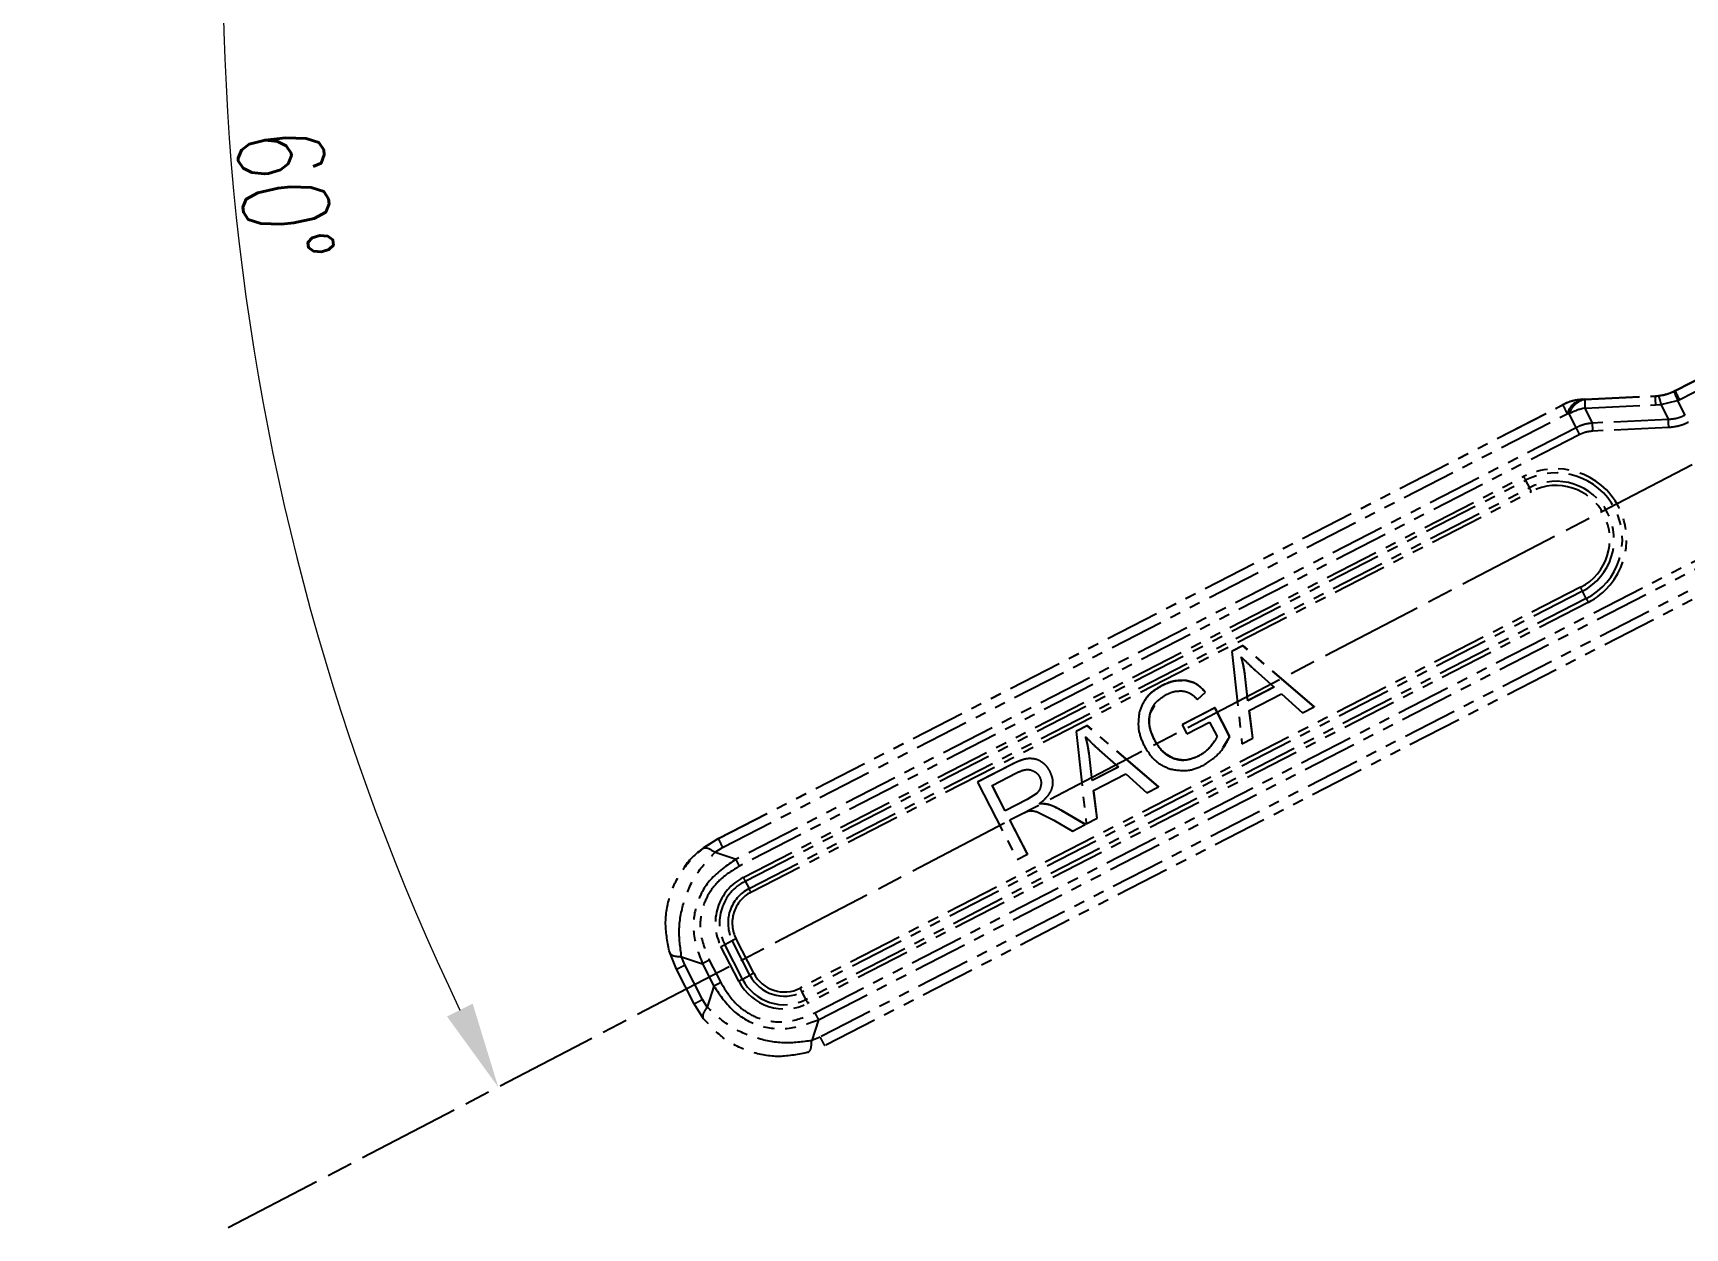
# Model space of a CAD drawing. Header units: millimetres. Extents: x 1846 to 4892, y 508 to 2661.
# Drawn here: x 4336.4 to 4528.1, y 1100.6 to 1239.2 of the extents above; entities that cross this region are included whole.
import ezdxf

# ---------------------------------------------------------------- set-up
doc = ezdxf.new("R2010")
doc.units = ezdxf.units.MM
doc.linetypes.add('AM_ISO08W050', pattern=[18, 12, -1.5, 3, -1.5])
doc.linetypes.add('PHANTOM', pattern=[12.7, 6.35, -1.27, 1.27, -1.27, 1.27, -1.27])
doc.layers.add('AM_7', color=4, linetype='AM_ISO08W050', lineweight=25)
doc.layers.add('标注', color=3, linetype='Continuous', lineweight=13)
doc.styles.add('SLDTEXTSTYLE1', font='txt.shx', dxfattribs={"width": 0.7, "bigfont": 'gbcbig.shx'})
doc.dimstyles.new('SLDDIMSTYLE12$2', dxfattribs={"dimtxt": 12, "dimasz": 10, "dimexe": 0, "dimexo": 0.0625, "dimgap": 0.875, "dimtad": 1, "dimdec": 1, "dimlfac": 1.8, "dimrnd": 1e-09, "dimzin": 12, "dimdsep": 46, "dimtxsty": 'SLDTEXTSTYLE1', "dimcen": 0.09, "dimdle": 8.16, "dimclrd": 3, "dimclre": 3, "dimadec": 0, "dimazin": 3, "dimtfac": 1, "dimtdec": 1, "dimtofl": 0, "dimtmove": 0, "dimatfit": 3, "dimfxl": 0, "dimfrac": 2, "dimtolj": 1, "dimlwd": 5, "dimlwe": 5, "dimarcsym": 0})

# ---------------------------------------------------------------- blocks, each defined once
blk = doc.blocks.new('*D73')
at = {"layer": 'Defpoints', "color": 0, "transparency": 16777216}
for p in [(4336.43, 1339.01), (4358.64, 1257.21), (4640.7, 1247.37), (4640.7, 1247.37), (4359.09, 1100.6)]:
    blk.add_point(p, dxfattribs=at)
at = {"layer": '标注', "color": 3, "linetype": 'Continuous', "lineweight": 5, "transparency": 16777216}
blk.add_arc((4640.7, 1247.37), 282.23, 165.2686, 205.498, dxfattribs=at)
at = {"layer": '标注', "color": 3, "transparency": 16777216}
for points in [[(4366.14, 1319.59), (4369.35, 1318.69), (4370.46, 1328.76)], [(4387.45, 1126.62), (4384.47, 1125.13), (4390.42, 1116.93)]]:
    blk.add_solid(points, dxfattribs=at)
at = {"layer": '标注', "color": 0, "transparency": 16777216, "insert": (4365.67, 1220.4), "char_height": 10, "attachment_point": 5, "rotation": 275.601, "style": 'SLDTEXTSTYLE1'}
blk.add_mtext('\\A1;60%%D', dxfattribs=at)

msp = doc.modelspace()

# ---------------------------------------------------------------- linework, layer by layer
at = {"color": 7, "linetype": 'PHANTOM', "lineweight": 25}
for p, q in [((4526.976, 1197.71), (4536.78, 1202.744)), ((4526.993, 1197.735), (4536.797, 1202.769)), ((4527.47, 1196.681), (4537.274, 1201.715)), ((4516.499, 1196.733), (4516.248, 1196.72)), ((4516.255, 1196.696), (4516.273, 1196.721)), ((4516.255, 1196.696), (4516.504, 1196.707)), ((4516.273, 1196.721), (4516.523, 1196.734)), ((4516.504, 1196.707), (4524.672, 1197.094)), ((4516.523, 1196.734), (4524.691, 1197.122)), ((4524.672, 1197.094), (4524.691, 1197.122)), ((4524.691, 1197.122), (4525.007, 1197.145)), ((4525.332, 1196.138), (4527.267, 1196.579)), ((4526.994, 1197.736), (4526.891, 1197.684)), ((4526.892, 1197.684), (4526.993, 1197.735)), ((4526.976, 1197.71), (4526.993, 1197.735)), ((4527.267, 1196.579), (4527.47, 1196.681)), ((4527.267, 1196.579), (4528.127, 1194.855)), ((4415.955, 1145.762), (4513.953, 1196.082)), ((4415.972, 1145.786), (4513.97, 1196.107)), ((4416.45, 1144.733), (4514.447, 1195.053)), ((4513.953, 1196.082), (4513.97, 1196.107)), ((4514.447, 1195.053), (4514.696, 1195.063)), ((4515.508, 1193.434), (4514.696, 1195.063)), ((4516.532, 1195.702), (4524.701, 1196.09)), ((4517.4, 1193.963), (4516.532, 1195.702)), ((4526.208, 1194.381), (4517.4, 1193.963)), ((4524.701, 1196.09), (4525.332, 1196.138)), ((4525.332, 1196.138), (4526.208, 1194.381)), ((4515.508, 1193.434), (4418.008, 1143.37)), ((4515.917, 1192.63), (4418.417, 1142.565)), ((4526.249, 1193.449), (4517.441, 1193.031)), ((4418.839, 1141.25), (4509.406, 1187.754)), ((4419.063, 1140.819), (4509.63, 1187.323)), ((4509.63, 1187.323), (4510.085, 1186.471)), ((4419.518, 1139.967), (4510.085, 1186.471)), ((4419.742, 1139.536), (4510.309, 1186.04)), ((4427.153, 1125.553), (4545.222, 1186.179)), ((4427.567, 1124.756), (4545.636, 1185.382)), ((4546.525, 1183.702), (4427.755, 1122.716)), ((4547.058, 1182.729), (4428.289, 1121.744)), ((4516.02, 1174.918), (4425.453, 1128.414)), ((4516.241, 1174.483), (4425.674, 1127.978)), ((4516.676, 1173.602), (4426.11, 1127.098)), ((4516.897, 1173.166), (4426.331, 1126.662)), ((4516.676, 1173.602), (4516.241, 1174.483)), ((4476.832, 1168.134), (4475.556, 1167.479)), ((4475.569, 1167.498), (4475.556, 1167.479)), ((4475.556, 1167.479), (4476.719, 1156.757)), ((4476.845, 1168.153), (4475.569, 1167.498)), ((4476.845, 1168.153), (4476.832, 1168.134)), ((4485.084, 1161.052), (4476.832, 1168.134)), ((4485.097, 1161.071), (4476.845, 1168.153)), ((4470.197, 1164.104), (4470.184, 1164.085)), ((4477.058, 1164.914), (4477.045, 1164.895)), ((4477.405, 1161.762), (4477.045, 1164.895)), ((4477.418, 1161.78), (4477.058, 1164.914)), ((4478.235, 1165.313), (4480.445, 1163.323)), ((4465.441, 1161.835), (4465.428, 1161.816)), ((4467.471, 1163.525), (4467.458, 1163.506)), ((4471.561, 1161.886), (4472.482, 1162.737)), ((4472.495, 1162.756), (4472.482, 1162.737)), ((4480.445, 1163.323), (4477.405, 1161.762)), ((4477.418, 1161.78), (4477.405, 1161.762)), ((4480.437, 1163.331), (4477.418, 1161.78)), ((4477.564, 1160.624), (4481.301, 1162.543)), ((4481.301, 1162.543), (4483.746, 1160.365)), ((4466.085, 1160.33), (4466.072, 1160.312)), ((4466.085, 1160.33), (4466.611, 1161.25)), ((4473.586, 1160.919), (4469.8, 1158.976)), ((4473.599, 1160.938), (4469.813, 1158.994)), ((4473.599, 1160.938), (4473.586, 1160.919)), ((4475.288, 1157.604), (4473.586, 1160.919)), ((4475.301, 1157.623), (4473.599, 1160.938)), ((4477.97, 1157.399), (4477.564, 1160.624)), ((4477.983, 1157.418), (4477.579, 1160.632)), ((4483.746, 1160.365), (4485.084, 1161.052)), ((4485.097, 1161.071), (4485.084, 1161.052)), ((4458.766, 1158.857), (4457.489, 1158.202)), ((4457.502, 1158.221), (4457.489, 1158.202)), ((4457.489, 1158.202), (4458.652, 1147.48)), ((4458.779, 1158.876), (4457.502, 1158.221)), ((4458.779, 1158.876), (4458.766, 1158.857)), ((4467.017, 1151.775), (4458.766, 1158.857)), ((4467.03, 1151.794), (4458.779, 1158.876)), ((4469.813, 1158.994), (4469.8, 1158.976)), ((4469.8, 1158.976), (4470.339, 1157.925)), ((4470.339, 1157.925), (4472.965, 1159.274)), ((4472.965, 1159.274), (4473.824, 1157.601)), ((4460.168, 1156.036), (4462.378, 1154.046)), ((4466.559, 1157.262), (4466.546, 1157.243)), ((4473.167, 1156.565), (4473.154, 1156.547)), ((4473.523, 1157.053), (4473.167, 1156.565)), ((4474.533, 1156.365), (4475.301, 1157.623)), ((4474.572, 1156.314), (4474.585, 1156.333)), ((4475.301, 1157.623), (4475.288, 1157.604)), ((4476.719, 1156.757), (4477.97, 1157.399)), ((4477.983, 1157.418), (4477.97, 1157.399)), ((4450.001, 1154.349), (4446.038, 1152.314)), ((4450.014, 1154.368), (4446.051, 1152.333)), ((4450.014, 1154.368), (4450.001, 1154.349)), ((4451.49, 1154.979), (4451.477, 1154.96)), ((4458.991, 1155.637), (4458.978, 1155.618)), ((4459.338, 1152.485), (4458.978, 1155.618)), ((4459.351, 1152.503), (4458.991, 1155.637)), ((4462.378, 1154.046), (4459.338, 1152.485)), ((4462.37, 1154.054), (4459.351, 1152.503)), ((4468.796, 1155.052), (4468.783, 1155.033)), ((4471.713, 1155.356), (4471.7, 1155.337)), ((4446.051, 1152.333), (4446.038, 1152.314)), ((4446.038, 1152.314), (4450.638, 1143.357)), ((4447.727, 1151.94), (4450.554, 1153.391)), ((4459.351, 1152.503), (4459.338, 1152.485)), ((4459.497, 1151.347), (4463.234, 1153.266)), ((4463.234, 1153.266), (4465.679, 1151.088)), ((4449.248, 1148.978), (4447.727, 1151.94)), ((4449.261, 1148.997), (4447.745, 1151.949)), ((4451.8, 1150.289), (4449.248, 1148.978)), ((4451.813, 1150.308), (4449.261, 1148.997)), ((4452.946, 1151.051), (4451.8, 1150.289)), ((4451.813, 1150.308), (4451.8, 1150.289)), ((4454.338, 1150.916), (4454.351, 1150.935)), ((4459.903, 1148.122), (4459.497, 1151.347)), ((4459.916, 1148.141), (4459.512, 1151.355)), ((4465.679, 1151.088), (4467.017, 1151.775)), ((4467.03, 1151.794), (4467.017, 1151.775)), ((4449.261, 1148.997), (4449.248, 1148.978)), ((4449.778, 1147.946), (4451.158, 1148.655)), ((4451.158, 1148.655), (4451.963, 1148.98)), ((4452.871, 1148.892), (4454.893, 1147.903)), ((4455.722, 1149.066), (4455.709, 1149.047)), ((4458.527, 1147.408), (4455.709, 1149.047)), ((4458.54, 1147.427), (4455.722, 1149.066)), ((4451.822, 1143.965), (4449.778, 1147.946)), ((4451.835, 1143.984), (4449.796, 1147.956)), ((4454.893, 1147.903), (4457.037, 1146.643)), ((4457.037, 1146.643), (4458.527, 1147.408)), ((4458.54, 1147.427), (4458.527, 1147.408)), ((4458.652, 1147.48), (4459.903, 1148.122)), ((4459.916, 1148.141), (4459.903, 1148.122)), ((4414.208, 1144.65), (4415.955, 1145.762)), ((4415.972, 1145.786), (4414.227, 1144.677)), ((4415.575, 1144.176), (4416.45, 1144.733)), ((4415.972, 1145.786), (4415.955, 1145.762)), ((4415.575, 1144.176), (4418.008, 1143.37)), ((4450.638, 1143.357), (4451.822, 1143.965)), ((4451.835, 1143.984), (4451.822, 1143.965)), ((4411.862, 1142.184), (4411.839, 1142.15)), ((4419.063, 1140.819), (4419.518, 1139.967)), ((4418.32, 1129.237), (4416.264, 1133.24)), ((4416.699, 1133.465), (4417.576, 1133.924)), ((4418.755, 1129.462), (4416.699, 1133.465)), ((4419.631, 1129.921), (4417.576, 1133.924)), ((4420.066, 1130.146), (4418.011, 1134.149)), ((4411.086, 1130.615), (4410.314, 1132.533)), ((4411.681, 1132.06), (4414.114, 1131.253)), ((4412.067, 1131.101), (4411.681, 1132.06)), ((4414.123, 1127.098), (4412.067, 1131.101)), ((4414.114, 1131.253), (4415.45, 1128.651)), ((4414.912, 1131.66), (4416.248, 1129.058)), ((4413.142, 1126.612), (4411.086, 1130.615)), ((4418.755, 1129.462), (4419.631, 1129.921)), ((4415.45, 1128.651), (4414.677, 1126.224)), ((4426.11, 1127.098), (4425.674, 1127.978)), ((4414.251, 1124.866), (4413.142, 1126.612)), ((4414.677, 1126.224), (4414.123, 1127.098)), ((4427.567, 1124.756), (4426.795, 1122.329)), ((4427.755, 1122.716), (4426.795, 1122.329))]:
    msp.add_line(p, q, dxfattribs=at)
for centre, radius, start, end in [((4516.522, 1191.078), 5.625, 92.71551, 117.17948), ((4516.539, 1191.103), 5.625, 92.71551, 117.17948), ((4516.75, 1194.335), 2.413, 101.84245, 162.69532), ((4516.999, 1194.346), 2.413, 101.84237, 162.69509), ((4536.512, 1196.764), 20.008, 180.16327, 183.04177), ((4544.68, 1197.151), 20.007, 180.16315, 183.04177), ((4541.878, 1204.237), 16.269, 203.65317, 207.67445), ((4528.855, 1202.609), 16.269, 203.65323, 207.67441), ((4517.872, 1188.895), 6.938, 101.13017, 117.24213), ((4513.151, 1180.46), 8.2, 297.1833, 117.18084), ((4541.897, 1204.379), 36.497, 207.09803, 207.86067), ((4513.153, 1180.463), 7.713, 297.18322, 117.18092), ((4513.163, 1180.477), 6.738, 297.18337, 117.18077), ((4513.164, 1180.479), 6.251, 297.18339, 117.18075), ((4477.818, 1169.415), 36.497, 27.09803, 27.86067), ((4483.003, 1157.904), 37.143, 26.50967, 27.26321), ((4549.912, 1190.18), 37.141, 206.50963, 207.26319), ((4421.557, 1135.958), 5.949, 117.18001, 207.18331), ((4421.558, 1135.96), 5.462, 117.18001, 207.18331), ((4451.329, 1157.875), 36.496, 207.09805, 207.86068), ((4421.568, 1135.974), 4.488, 117.18001, 207.18331), ((4421.57, 1135.977), 4.001, 117.18001, 207.18331), ((4387.25, 1122.91), 36.498, 27.09803, 27.86065), ((4384.357, 1195.493), 69.954, 297.13687, 297.5379), ((4449.92, 1071.892), 69.958, 117.13686, 117.53788), ((4386.413, 1191.49), 69.954, 297.13687, 297.5379), ((4423.613, 1131.955), 5.95, 207.18167, 297.17837), ((4423.614, 1131.957), 5.463, 207.18159, 297.1784), ((4451.976, 1067.889), 69.958, 117.13686, 117.53788), ((4423.624, 1131.971), 4.488, 207.18159, 297.17841), ((4423.626, 1131.974), 4.001, 207.1814, 297.1785), ((4392.437, 1111.4), 37.142, 26.50966, 27.2632), ((4459.347, 1143.676), 37.142, 206.50966, 207.26321)]:
    msp.add_arc(centre, radius, start, end, dxfattribs=at)
for points, knots in [([(4524.672, 1197.094), (4524.732, 1197.098), (4524.838, 1197.104), (4524.942, 1197.114), (4524.988, 1197.119)], [0, 0, 0, 0, 0.5576718, 1, 1, 1, 1]), ([(4524.988, 1197.119), (4525.319, 1197.168), (4525.968, 1197.266), (4526.576, 1197.53), (4526.874, 1197.659)], [0, 0, 0, 0, 0.5083155, 1, 1, 1, 1]), ([(4524.988, 1197.119), (4525.036, 1197.075), (4525.131, 1196.987), (4525.265, 1196.421), (4525.332, 1196.138)], [0, 0, 0, 0, 0.5008043, 1, 1, 1, 1]), ([(4525.007, 1197.145), (4525.336, 1197.194), (4525.985, 1197.29), (4526.593, 1197.554), (4526.892, 1197.684)], [0, 0, 0, 0, 0.50800634, 1, 1, 1, 1]), ([(4526.874, 1197.659), (4526.893, 1197.669), (4526.927, 1197.686), (4526.961, 1197.703), (4526.976, 1197.71)], [0, 0, 0, 0, 0.5601455, 1, 1, 1, 1]), ([(4526.874, 1197.659), (4526.878, 1197.602), (4526.886, 1197.486), (4527.14, 1196.882), (4527.267, 1196.58)], [0, 0, 0, 0, 0.5, 1, 1, 1, 1]), ([(4528.127, 1194.855), (4527.826, 1194.723), (4527.214, 1194.454), (4526.547, 1194.406), (4526.208, 1194.381)], [0, 0, 0, 0, 0.4914989, 1, 1, 1, 1]), ([(4517.4, 1193.963), (4517.068, 1193.922), (4516.411, 1193.84), (4515.807, 1193.568), (4515.508, 1193.434)], [0, 0, 0, 0, 0.50495342, 1, 1, 1, 1]), ([(4517.441, 1193.031), (4517.14, 1192.999), (4516.61, 1192.944), (4516.126, 1192.724), (4515.917, 1192.63)], [0, 0, 0, 0, 0.56777287, 1, 1, 1, 1]), ([(4528.535, 1194.051), (4528.178, 1193.892), (4527.449, 1193.567), (4526.654, 1193.489), (4526.249, 1193.449)], [0, 0, 0, 0, 0.4902935, 1, 1, 1, 1]), ([(4476.638, 1166.846), (4476.891, 1166.589), (4477.41, 1166.064), (4477.956, 1165.567), (4478.235, 1165.313)], [0, 0, 0, 0, 0.4886908, 1, 1, 1, 1]), ([(4477.045, 1164.895), (4476.993, 1165.252), (4476.897, 1165.911), (4476.719, 1166.552), (4476.638, 1166.846)], [0, 0, 0, 0, 0.54195929, 1, 1, 1, 1]), ([(4477.058, 1164.914), (4477.006, 1165.271), (4476.91, 1165.93), (4476.732, 1166.571), (4476.651, 1166.865)], [0, 0, 0, 0, 0.5419593, 1, 1, 1, 1]), ([(4470.184, 1164.085), (4469.677, 1164.087), (4468.725, 1164.092), (4467.862, 1163.693), (4467.458, 1163.506)], [0, 0, 0, 0, 0.5318982, 1, 1, 1, 1]), ([(4470.197, 1164.104), (4469.69, 1164.106), (4468.738, 1164.111), (4467.875, 1163.712), (4467.471, 1163.525)], [0, 0, 0, 0, 0.53189815, 1, 1, 1, 1]), ([(4472.482, 1162.737), (4472.108, 1163.129), (4471.463, 1163.802), (4470.561, 1164.001), (4470.184, 1164.085)], [0, 0, 0, 0, 0.5814657, 1, 1, 1, 1]), ([(4472.495, 1162.756), (4472.121, 1163.147), (4471.476, 1163.821), (4470.574, 1164.02), (4470.197, 1164.104)], [0, 0, 0, 0, 0.5814657, 1, 1, 1, 1]), ([(4467.458, 1163.506), (4467.092, 1163.295), (4466.395, 1162.893), (4465.384, 1161.924), (4465.033, 1161.029), (4464.823, 1160.494)], [0, 0, 0, 0, 0.308178, 0.5862676, 1, 1, 1, 1]), ([(4467.471, 1163.525), (4467.111, 1163.309), (4466.427, 1162.9), (4465.71, 1162.313), (4465.515, 1161.891), (4465.48, 1161.815)], [0, 0, 0, 0, 0.4764978, 0.9064737, 1, 1, 1, 1]), ([(4466.072, 1160.312), (4466.15, 1160.538), (4466.306, 1160.99), (4466.888, 1161.821), (4467.54, 1162.227), (4467.988, 1162.505)], [0, 0, 0, 0, 0.2394886, 0.4785859, 1, 1, 1, 1]), ([(4467.988, 1162.505), (4468.292, 1162.64), (4468.885, 1162.903), (4469.534, 1162.891), (4469.849, 1162.885)], [0, 0, 0, 0, 0.512975, 1, 1, 1, 1]), ([(4469.849, 1162.885), (4470.004, 1162.86), (4470.317, 1162.807), (4470.938, 1162.518), (4471.307, 1162.144), (4471.561, 1161.886)], [0, 0, 0, 0, 0.23103556, 0.46846759, 1, 1, 1, 1]), ([(4464.823, 1160.494), (4464.727, 1159.756), (4464.547, 1158.385), (4465.109, 1157.127), (4465.369, 1156.546)], [0, 0, 0, 0, 0.5381648, 1, 1, 1, 1]), ([(4466.546, 1157.243), (4466.32, 1157.766), (4465.993, 1158.521), (4465.924, 1159.591), (4466.023, 1160.074), (4466.072, 1160.312)], [0, 0, 0, 0, 0.5344662, 0.7714045, 1, 1, 1, 1]), ([(4466.559, 1157.262), (4466.298, 1157.848), (4465.857, 1158.837), (4466.019, 1159.898), (4466.085, 1160.33)], [0, 0, 0, 0, 0.5921782, 1, 1, 1, 1]), ([(4458.571, 1157.569), (4458.824, 1157.312), (4459.343, 1156.787), (4459.889, 1156.29), (4460.168, 1156.036)], [0, 0, 0, 0, 0.4886907, 1, 1, 1, 1]), ([(4458.978, 1155.618), (4458.926, 1155.975), (4458.83, 1156.634), (4458.652, 1157.275), (4458.571, 1157.569)], [0, 0, 0, 0, 0.5419592, 1, 1, 1, 1]), ([(4458.991, 1155.637), (4458.939, 1155.994), (4458.843, 1156.653), (4458.665, 1157.294), (4458.584, 1157.588)], [0, 0, 0, 0, 0.5419592, 1, 1, 1, 1]), ([(4465.369, 1156.546), (4465.794, 1155.852), (4466.526, 1154.655), (4467.797, 1154.09), (4468.332, 1153.853)], [0, 0, 0, 0, 0.5794862, 1, 1, 1, 1]), ([(4468.783, 1155.033), (4468.561, 1155.133), (4468.108, 1155.336), (4467.272, 1156.028), (4466.844, 1156.745), (4466.546, 1157.243)], [0, 0, 0, 0, 0.2264152, 0.4626215, 1, 1, 1, 1]), ([(4468.796, 1155.052), (4468.3, 1155.328), (4467.348, 1155.859), (4466.815, 1156.807), (4466.559, 1157.262)], [0, 0, 0, 0, 0.520635, 1, 1, 1, 1]), ([(4473.154, 1156.547), (4472.944, 1156.304), (4472.526, 1155.82), (4471.974, 1155.498), (4471.7, 1155.337)], [0, 0, 0, 0, 0.5020846, 1, 1, 1, 1]), ([(4473.167, 1156.565), (4472.93, 1156.295), (4472.508, 1155.814), (4471.955, 1155.495), (4471.713, 1155.356)], [0, 0, 0, 0, 0.5618251, 1, 1, 1, 1]), ([(4472.294, 1154.3), (4472.99, 1154.761), (4474.273, 1155.612), (4474.969, 1156.979), (4475.288, 1157.604)], [0, 0, 0, 0, 0.5424178, 1, 1, 1, 1]), ([(4473.824, 1157.601), (4473.761, 1157.464), (4473.584, 1157.084), (4473.322, 1156.756), (4473.154, 1156.547)], [0, 0, 0, 0, 0.3598376, 1, 1, 1, 1]), ([(4451.477, 1154.96), (4451.229, 1154.879), (4450.721, 1154.713), (4450.244, 1154.472), (4450.001, 1154.349)], [0, 0, 0, 0, 0.4889255, 1, 1, 1, 1]), ([(4451.49, 1154.979), (4451.242, 1154.898), (4450.734, 1154.731), (4450.257, 1154.491), (4450.014, 1154.368)], [0, 0, 0, 0, 0.4889255, 1, 1, 1, 1]), ([(4452.584, 1155.009), (4452.377, 1155.032), (4452.004, 1155.072), (4451.639, 1154.995), (4451.477, 1154.96)], [0, 0, 0, 0, 0.5575462, 1, 1, 1, 1]), ([(4453.643, 1154.529), (4453.456, 1154.659), (4453.131, 1154.884), (4452.748, 1154.972), (4452.584, 1155.009)], [0, 0, 0, 0, 0.5738958, 1, 1, 1, 1]), ([(4454.454, 1153.55), (4454.33, 1153.759), (4454.111, 1154.129), (4453.784, 1154.408), (4453.643, 1154.529)], [0, 0, 0, 0, 0.5655054, 1, 1, 1, 1]), ([(4468.332, 1153.853), (4469.069, 1153.721), (4470.44, 1153.475), (4471.707, 1154.039), (4472.294, 1154.3)], [0, 0, 0, 0, 0.53725916, 1, 1, 1, 1]), ([(4471.7, 1155.337), (4471.206, 1155.13), (4470.489, 1154.83), (4469.468, 1154.831), (4469.01, 1154.966), (4468.783, 1155.033)], [0, 0, 0, 0, 0.5264104, 0.7642346, 1, 1, 1, 1]), ([(4471.713, 1155.356), (4471.157, 1155.119), (4470.205, 1154.713), (4469.21, 1154.952), (4468.796, 1155.052)], [0, 0, 0, 0, 0.5837878, 1, 1, 1, 1]), ([(4450.554, 1153.391), (4450.851, 1153.526), (4451.282, 1153.722), (4451.886, 1153.801), (4452.154, 1153.741), (4452.279, 1153.714)], [0, 0, 0, 0, 0.5431864, 0.7867589, 1, 1, 1, 1]), ([(4452.279, 1153.714), (4452.48, 1153.626), (4452.776, 1153.497), (4453.077, 1153.188), (4453.183, 1153.008), (4453.236, 1152.916)], [0, 0, 0, 0, 0.508701, 0.7517829, 1, 1, 1, 1]), ([(4453.19, 1149.806), (4453.45, 1150.007), (4453.933, 1150.379), (4454.474, 1151.058), (4454.793, 1151.819), (4454.82, 1152.698), (4454.58, 1153.256), (4454.454, 1153.55)], [0, 0, 0, 0, 0.2248507, 0.4169148, 0.5876668, 0.7832367, 1, 1, 1, 1]), ([(4453.236, 1152.916), (4453.304, 1152.757), (4453.438, 1152.439), (4453.407, 1152.095), (4453.391, 1151.924)], [0, 0, 0, 0, 0.5017512, 1, 1, 1, 1]), ([(4453.391, 1151.924), (4453.351, 1151.76), (4453.271, 1151.434), (4453.054, 1151.178), (4452.946, 1151.051)], [0, 0, 0, 0, 0.50112496, 1, 1, 1, 1]), ([(4451.963, 1148.98), (4452.09, 1148.99), (4452.397, 1149.015), (4452.696, 1148.937), (4452.871, 1148.892)], [0, 0, 0, 0, 0.4142729, 1, 1, 1, 1]), ([(4455.709, 1149.047), (4455.211, 1149.323), (4454.419, 1149.762), (4453.523, 1149.794), (4453.19, 1149.806)], [0, 0, 0, 0, 0.628575, 1, 1, 1, 1]), ([(4455.722, 1149.066), (4455.224, 1149.342), (4454.432, 1149.78), (4453.536, 1149.813), (4453.203, 1149.825)], [0, 0, 0, 0, 0.628575, 1, 1, 1, 1]), ([(4410.314, 1132.533), (4410.084, 1133.642), (4409.625, 1135.852), (4410.236, 1139.238), (4411.713, 1142.347), (4413.374, 1143.881), (4414.208, 1144.65)], [0, 0, 0, 0, 0.2509207, 0.5000162, 0.7490448, 1, 1, 1, 1]), ([(4414.227, 1144.677), (4413.317, 1143.961), (4412.389, 1143.231), (4411.88, 1142.199), (4411.87, 1142.179)], [0, 0, 0, 0, 0.9811751, 1, 1, 1, 1]), ([(4414.208, 1144.65), (4414.356, 1144.694), (4414.651, 1144.78), (4415.267, 1144.378), (4415.575, 1144.176)], [0, 0, 0, 0, 0.5000005, 1, 1, 1, 1]), ([(4411.681, 1132.06), (4411.533, 1133.14), (4411.239, 1135.293), (4411.916, 1138.656), (4413.326, 1141.788), (4414.824, 1143.378), (4415.575, 1144.176)], [0, 0, 0, 0, 0.2509209, 0.5000162, 0.7490448, 1, 1, 1, 1]), ([(4418.008, 1143.37), (4416.94, 1142.649), (4414.961, 1141.314), (4413.262, 1138.195), (4412.838, 1134.678), (4413.667, 1132.451), (4414.114, 1131.253)], [0, 0, 0, 0, 0.2702915, 0.5008839, 0.7316205, 1, 1, 1, 1]), ([(4418.417, 1142.565), (4417.647, 1142.1), (4416.215, 1141.233), (4414.709, 1139.33), (4413.854, 1137.1), (4413.771, 1134.399), (4414.512, 1132.619), (4414.912, 1131.66)], [0, 0, 0, 0, 0.2085412, 0.3881399, 0.5544367, 0.759769, 1, 1, 1, 1]), ([(4410.314, 1132.534), (4410.404, 1132.402), (4410.586, 1132.136), (4411.314, 1132.085), (4411.681, 1132.06)], [0, 0, 0, 0, 0.49686735, 1, 1, 1, 1]), ([(4415.45, 1128.651), (4416.17, 1127.582), (4417.505, 1125.601), (4420.626, 1123.903), (4424.142, 1123.48), (4426.37, 1124.31), (4427.567, 1124.756)], [0, 0, 0, 0, 0.2705363, 0.5011773, 0.7319034, 1, 1, 1, 1]), ([(4416.248, 1129.058), (4416.714, 1128.288), (4417.581, 1126.855), (4419.486, 1125.349), (4421.716, 1124.495), (4424.417, 1124.413), (4426.195, 1125.153), (4427.153, 1125.553)], [0, 0, 0, 0, 0.20872371, 0.38836947, 0.55468562, 0.75997191, 1, 1, 1, 1]), ([(4414.251, 1124.866), (4414.199, 1125.012), (4414.095, 1125.304), (4414.483, 1125.918), (4414.677, 1126.224)], [0, 0, 0, 0, 0.50000085, 1, 1, 1, 1]), ([(4426.795, 1122.329), (4425.709, 1122.181), (4423.547, 1121.885), (4420.181, 1122.562), (4417.052, 1123.973), (4415.471, 1125.472), (4414.677, 1126.224)], [0, 0, 0, 0, 0.2509467, 0.4999847, 0.7490684, 1, 1, 1, 1]), ([(4426.368, 1120.971), (4425.258, 1120.741), (4423.044, 1120.282), (4419.657, 1120.892), (4416.549, 1122.37), (4415.019, 1124.032), (4414.251, 1124.866)], [0, 0, 0, 0, 0.2509467, 0.4999848, 0.7490685, 1, 1, 1, 1]), ([(4426.368, 1120.971), (4426.492, 1121.06), (4426.74, 1121.238), (4426.776, 1121.964), (4426.794, 1122.329)], [0, 0, 0, 0, 0.4968674, 1, 1, 1, 1])]:
    msp.add_open_spline(points, degree=3, knots=knots, dxfattribs=at)
for points in [[(4526.249, 1193.449), (4526.245, 1193.54), (4526.237, 1193.722), (4526.225, 1193.979), (4526.215, 1194.209), (4526.21, 1194.324), (4526.208, 1194.381)], [(4515.917, 1192.63), (4515.877, 1192.707), (4515.798, 1192.862), (4515.686, 1193.082), (4515.585, 1193.281), (4515.534, 1193.383), (4515.508, 1193.434)], [(4517.441, 1193.031), (4517.437, 1193.122), (4517.428, 1193.304), (4517.416, 1193.561), (4517.406, 1193.791), (4517.402, 1193.906), (4517.4, 1193.963)], [(4415.955, 1145.762), (4415.975, 1145.712), (4416.014, 1145.612), (4416.304, 1145.026), (4416.45, 1144.733)], [(4418.417, 1142.565), (4418.377, 1142.643), (4418.298, 1142.797), (4418.186, 1143.017), (4418.085, 1143.216), (4418.034, 1143.318), (4418.008, 1143.37)], [(4411.086, 1130.615), (4411.128, 1130.633), (4411.211, 1130.669), (4411.782, 1130.957), (4412.067, 1131.101)], [(4414.912, 1131.66), (4414.834, 1131.62), (4414.68, 1131.541), (4414.461, 1131.429), (4414.264, 1131.329), (4414.164, 1131.278), (4414.114, 1131.253)], [(4416.248, 1129.058), (4416.17, 1129.018), (4416.016, 1128.939), (4415.797, 1128.827), (4415.6, 1128.727), (4415.5, 1128.676), (4415.45, 1128.651)], [(4413.142, 1126.612), (4413.183, 1126.63), (4413.266, 1126.666), (4413.837, 1126.954), (4414.123, 1127.098)], [(4427.153, 1125.553), (4427.193, 1125.475), (4427.273, 1125.321), (4427.386, 1125.102), (4427.488, 1124.906), (4427.541, 1124.806), (4427.567, 1124.756)], [(4427.755, 1122.716), (4427.907, 1122.432), (4428.209, 1121.864), (4428.262, 1121.784), (4428.289, 1121.744)]]:
    msp.add_open_spline(points, degree=3, dxfattribs=at)
at = {"layer": 'AM_7'}
msp.add_line((4640.702, 1247.37), (4359.089, 1100.596), dxfattribs=at)

# ---------------------------------------------------------------- dimensions: what is measured, and where the dimension line sits
at = {"layer": '标注'}
dim = msp.add_angular_dim_2l(base=(4358.642, 1257.212), line1=((4640.702, 1247.37), (4336.434, 1339.012)), line2=((4640.702, 1247.37), (4359.089, 1100.596)), text='60%%D', dimstyle='SLDDIMSTYLE12$2', override={"dimtxt": 10, "dimadec": 3, "dimtdec": 3, "dimtzin": 0}, dxfattribs=at)
dim.commit()
dim.dimension.update_dxf_attribs({"geometry": '*D73', "text_midpoint": (4359.818, 1219.824), "dimtype": 162})

doc.saveas('drawing.dxf')
